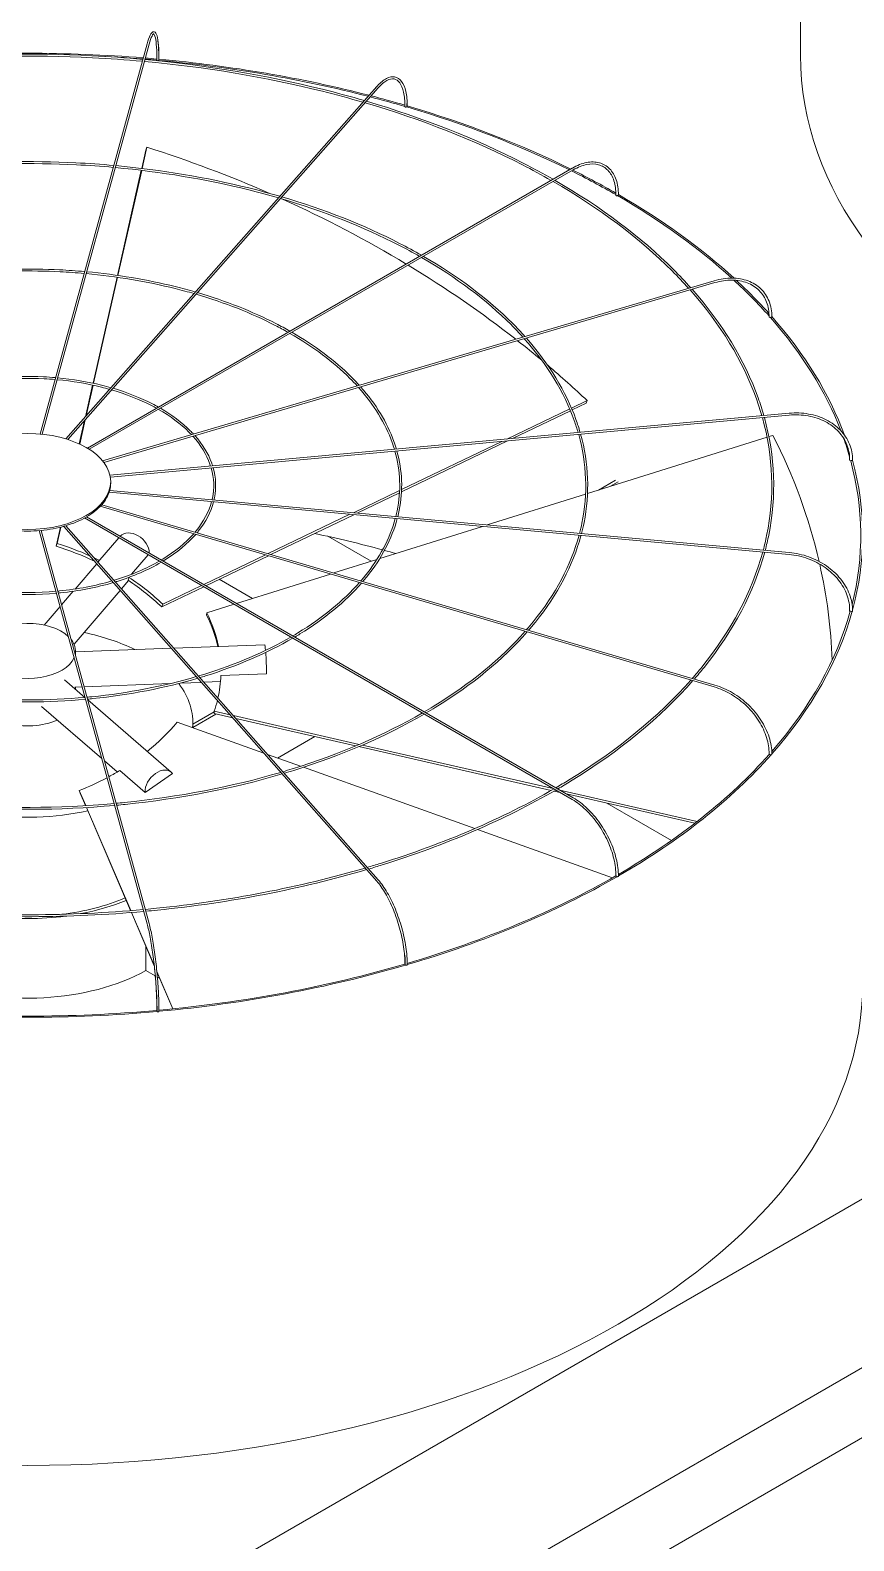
# Model space of a CAD drawing. Header units: millimetres. Extents: x -312439 to 477422, y -331570 to 212570.
# Drawn here: x 447803 to 448838, y 104973 to 106870 of the extents above; entities that cross this region are included whole.
import ezdxf

# ---------------------------------------------------------------- set-up
doc = ezdxf.new("R2010")
doc.units = ezdxf.units.MM

msp = doc.modelspace()

# ---------------------------------------------------------------- linework, layer by layer
at = {"color": 3, "linetype": 'Continuous', "lineweight": 0, "extrusion": (-1.11022e-16, 0.816497, 0.57735)}
for p, q in [((455641.422, 109324.332), (447500.145, 104623.964)), ((447758.221, 104472.964), (456074.435, 109274.332)), ((455823.288, 109217.332), (447683.742, 104517.964)), ((448770.656, 106838.84), (448770.656, 107401.729)), ((447950.027, 106853.199), (447815.56, 106363.03)), ((447952.39, 106852.55), (447818.034, 106362.793)), ((448238.548, 106799.61), (447847.871, 106356.928)), ((447850.435, 106356.132), (448240.385, 106797.989)), ((447943.144, 106696.701), (447948.372, 106719.784)), ((447949.703, 106723.216), (447943.682, 106696.636)), ((447948.372, 106719.784), (447949.703, 106723.216)), ((448484.061, 106697.003), (447874.87, 106345.286)), ((447877.234, 106343.823), (448485.286, 106694.882)), ((447912.714, 106562.355), (447942.6, 106694.299)), ((447943.138, 106694.234), (447913.249, 106562.279)), ((447882.021, 106426.849), (447912.171, 106559.959)), ((447912.706, 106559.882), (447882.548, 106426.735)), ((447893.911, 106329.453), (448662.481, 106555.547)), ((447895.547, 106327.381), (448663.172, 106553.197)), ((447872.506, 106384.842), (447881.479, 106424.459)), ((447882.007, 106424.346), (447873.25, 106385.685)), ((448401.83, 106356.745), (448480.793, 106394.643)), ((448481.769, 106392.318), (448409.02, 106357.403)), ((448483.004, 106395.704), (448502.61, 106405.114)), ((448501.28, 106401.682), (448483.981, 106393.379)), ((448501.28, 106401.682), (448502.61, 106405.114)), ((447864.75, 106350.599), (447871.378, 106379.862)), ((447872.122, 106380.705), (447865.25, 106350.368)), ((448756.376, 106389.166), (447903.288, 106311.157)), ((448756.599, 106386.727), (447903.745, 106308.739)), ((448402.689, 106354.364), (448269.53, 106290.456)), ((448728.716, 106358.994), (448503.189, 106288.343)), ((448736.16, 106361.325), (448731.068, 106359.73)), ((448269.649, 106293.306), (448395.499, 106353.707)), ((447904.155, 106301.404), (447904.155, 106303.404)), ((448538.22, 106304.957), (448516.862, 106292.626)), ((448532.009, 106297.371), (448541.684, 106302.957)), ((448756.376, 106211.736), (447902.218, 106289.843)), ((447902.941, 106292.237), (448756.599, 106214.176)), ((448209.089, 106264.242), (448267.154, 106292.109)), ((448267.011, 106289.247), (448213.978, 106263.795)), ((448500.702, 106287.564), (448377.188, 106248.87)), ((447873.948, 106258.976), (448485.286, 105906.02)), ((447891.153, 106272.26), (448662.481, 106045.355)), ((448663.172, 106047.705), (447892.992, 106274.273)), ((448101.925, 106212.81), (448204.784, 106262.176)), ((448209.673, 106261.729), (448105.534, 106211.748)), ((447814.513, 106241.687), (447950.027, 105747.704)), ((447816.992, 106241.91), (447952.39, 105748.352)), ((447835.676, 106222.243), (447841.06, 106246.011)), ((447841.646, 106246.159), (447837.007, 106225.675)), ((447845.126, 106247.085), (448238.548, 105801.292)), ((447847.729, 106247.837), (448240.385, 105802.913)), ((447871.471, 106257.578), (448484.061, 105903.899)), ((448371.111, 106246.966), (448242.128, 106206.56)), ((447835.676, 106222.243), (447837.007, 106225.675)), ((447914.568, 106232.696), (447888.221, 106201.955)), ((448231.245, 106203.15), (448176.86, 106234.549)), ((447951.361, 106211.454), (447930.236, 106186.805)), ((448021.1, 106174.018), (448098.627, 106211.227)), ((448102.235, 106210.165), (448023.742, 106172.493)), ((448238.524, 106205.431), (448184.519, 106188.513)), ((447886.612, 106200.077), (447859.407, 106168.335)), ((448180.316, 106187.196), (448062.307, 106150.227)), ((447856.976, 106165.498), (447842.566, 106148.685)), ((447916.154, 106166.602), (447858.187, 106098.965)), ((447926.701, 106178.908), (447917.764, 106168.48)), ((448021.066, 106171.209), (447968.354, 106145.91)), ((447969.684, 106149.342), (448018.424, 106172.734)), ((448082.225, 106156.467), (448040.519, 106180.545)), ((447840.642, 106146.44), (447820.585, 106123.037)), ((447968.354, 106145.91), (447969.684, 106149.342)), ((448059.132, 106149.232), (448024.789, 106138.474)), ((448024.694, 106135.517), (448024.789, 106138.474)), ((447980.265, 106093.957), (447859.991, 106089.499)), ((447859.991, 106090.543), (447859.991, 106085.169)), ((448097.63, 106098.307), (447983.428, 106094.074)), ((447871.893, 106032.191), (447846.351, 106054.326)), ((448018.076, 106051.113), (447991.349, 106050.122)), ((448042.154, 106052.005), (448021.239, 106051.23)), ((448042.632, 106059.88), (448099.86, 106062.001)), ((447868.316, 106045.562), (447859.31, 106045.229)), ((447859.991, 106045.254), (447859.991, 106042.506)), ((447979.444, 106049.681), (447870.83, 106045.656)), ((447893.068, 105955.335), (447817.395, 106020.912)), ((447980.337, 105938.216), (447875.344, 106029.201)), ((448034.247, 106013.988), (448007.269, 105998.412)), ((448034.177, 106011.797), (448034.272, 106014.754)), ((448034.272, 106014.754), (448054.166, 106010.219)), ((448096.583, 105962.155), (447987.877, 106000.982)), ((448007.269, 105994.412), (448036.473, 106011.273)), ((448007.269, 105994.056), (448007.269, 106001.306)), ((448057.456, 106006.49), (448034.177, 106011.797)), ((448058.255, 106009.286), (448216.424, 105973.231)), ((448211.846, 105971.297), (448061.546, 106005.558)), ((448160.65, 105982.967), (448113.894, 105955.972)), ((448142.605, 105945.717), (448101.354, 105960.451)), ((448457.505, 105915.298), (448215.939, 105970.364)), ((448220.483, 105972.306), (448460.239, 105917.653)), ((447912.455, 105938.534), (447896.4, 105952.447)), ((447915.731, 105940.489), (447947.526, 105912.936)), ((447947.526, 105912.936), (447981.721, 105936.756)), ((448361.614, 105867.493), (448146.38, 105944.369)), ((447864.683, 105915.165), (447872.803, 105896.25)), ((447865.918, 105911.829), (447864.683, 105915.165)), ((447872.611, 105896.238), (447865.918, 105911.829)), ((448468.763, 105912.731), (448461.029, 105914.494)), ((448468.334, 105915.808), (448641.052, 105876.436)), ((448638.085, 105874.134), (448476.858, 105910.886)), ((448608.714, 105852.498), (448527.628, 105899.313)), ((447929.216, 105764.383), (447873.638, 105893.847)), ((447873.83, 105893.858), (447929.407, 105764.398)), ((448534.671, 105805.682), (448364.985, 105866.289)), ((447958.912, 105695.21), (447930.236, 105762.008)), ((447930.426, 105762.023), (447958.845, 105695.825)), ((447948.311, 105719.904), (447948.311, 105689.228)), ((447960.166, 105682.383), (447948.311, 105689.228)), ((447962.162, 105688.098), (447982.375, 105641.014)), ((447982.187, 105640.994), (447962.22, 105687.504)), ((447965.82, 105679.119), (447962.828, 105680.847))]:
    msp.add_line(p, q, dxfattribs=at)
at = {"color": 3, "linetype": 'Continuous', "lineweight": 0}
for centre, major_axis, ratio, start_param, end_param in [((447800.095, 106235.868), (-1048.768, 0), 0.57735027, 4.57359934, 4.85199434), ((447800.095, 106235.868), (-1046.319, 0), 0.57735027, 4.57364216, 4.63432464), ((447800.095, 106235.868), (-1046.319, 0), 0.57735027, 4.55682048, 4.57124415), ((447800.095, 106235.868), (-1048.768, 0), 0.57735027, 4.55718579, 4.57120693), ((447963.438, 106832.623), (1.225, -0.004), 0.56474576, 3.14159265, 4.55699194), ((447963.438, 106832.623), (1.225, -0.004), 0.56474576, 4.55699194, 6.12778827), ((447800.095, 106235.868), (-1046.319, 0), 0.57735027, 4.2914666, 4.55448885), ((447963.63, 106833.321), (1.225, 0), 0.57735027, 5.71748689, 6.28318531), ((447800.095, 106235.868), (-1048.768, 0), 0.57735027, 4.29134899, 4.55463788), ((449819.424, 106838.84), (-1048.768, 0), 0.57735027, 0, 3.14159265), ((447800.095, 106235.868), (-1046.319, 0), 0.57735027, 4.24262693, 4.28868124), ((447800.095, 106235.868), (-1048.768, 0), 0.57735027, 4.24381435, 4.28857014), ((448274.959, 106774.184), (1.225, -0.01), 0.56597275, 3.14159265, 4.24604342), ((448274.959, 106774.184), (1.225, -0.01), 0.56597275, 4.24604342, 5.81683974), ((447800.095, 106235.868), (-1046.319, 0), 0.57735027, 4.00461262, 4.24016109), ((448275.515, 106774.814), (1.225, 0), 0.57735027, 5.29033196, 6.28318531), ((447800.095, 106235.868), (-1048.768, 0), 0.57735027, 4.00443097, 4.24060103), ((447801.426, 106068.589), (-942.562, 365.4), 0.65992862, 4.64663537, 4.80984928), ((447800.095, 106235.868), (-1046.319, 0), 0.57735027, 3.92863661, 4.00129229), ((447800.095, 106235.868), (-1048.768, 0), 0.57735027, 3.93098858, 4.00111844), ((447801.426, 106068.589), (-942.562, 365.4), 0.65992862, 4.45394149, 4.62923067), ((448539.954, 106663.026), (1.225, -0.016), 0.56830663, 3.14159265, 3.93464288), ((448539.954, 106663.026), (1.225, -0.016), 0.56830663, 3.93464288, 5.50543921), ((447800.095, 106235.868), (-1046.319, 0), 0.57735027, 3.70570419, 3.9258203), ((448540.82, 106663.526), (-1.225, 0), 0.57735027, 1.83263032, 3.14159265), ((447800.095, 106235.868), (-1048.768, 0), 0.57735027, 3.70411228, 3.92650775), ((447801.426, 106068.589), (-942.562, 365.4), 0.65992862, 4.28319099, 4.45112181), ((447800.095, 106235.868), (-1046.319, 0), 0.57735027, 3.61515195, 3.70067928), ((447800.095, 106235.868), (-1048.768, 0), 0.57735027, 3.61992048, 3.69877001), ((448732.485, 106510.031), (-1.225, 0.021), 0.57151893, 0, 0.48093441), ((448732.485, 106510.031), (-1.225, 0.021), 0.57151893, 0.48093441, 2.05173073), ((447800.095, 106235.868), (-1046.319, 0), 0.57735027, 3.3609423, 3.61148113), ((448733.576, 106510.352), (-1.225, 0), 0.57735027, 1.51847105, 3.14159265), ((447800.095, 106235.868), (-1048.768, 0), 0.57735027, 3.35086888, 3.61231471), ((447801.426, 106068.589), (-942.562, 365.4), 0.65992862, 4.23904287, 4.2800546), ((447801.426, 106068.589), (-942.562, 365.4), 0.65992862, 4.15803474, 4.22871948), ((447800.19, 106068.113), (1010.388, -32.497), 0.79709982, 0.20844184, 0.41264052), ((447800.095, 106235.868), (-1046.319, 0), 0.57735027, 3.30554955, 3.34466555), ((448833.704, 106330.175), (-1.225, 0.023), 0.57529521, 0, 0.1678974), ((448833.704, 106330.175), (-1.225, 0.023), 0.57529521, 0.1678974, 1.73869372), ((447800.095, 106235.868), (-1046.319, 0), 0.57735027, 2.9973499, 3.29716571), ((448834.914, 106330.285), (-1.225, 0), 0.57735027, 1.20431179, 3.14159265), ((447800.095, 106235.868), (-1048.768, 0), 0.57735027, 2.98561554, 3.29783032), ((447799.662, 106301.404), (-104.492, 0), 0.57735027, 2.98808135, 3.14159265), ((447799.662, 106301.404), (-104.492, 0), 0.57735027, 2.67392209, 2.98094469), ((447799.662, 106301.404), (-104.492, 0), 0.57735027, 2.35976282, 2.66678542), ((447799.662, 106301.404), (-104.492, 0), 0.57735027, 1.41728503, 1.72430763), ((447799.662, 106301.404), (-104.492, 0), 0.57735027, 1.73144429, 2.03846689), ((447799.662, 106301.404), (-104.492, 0), 0.57735027, 2.04560356, 2.35262616), ((447932.685, 106219.863), (-16.786, 14.386), 0.73180825, 3.6699438, 6.25547108), ((447800.095, 106065.157), (-226.18, 87.683), 0.65992862, 4.59602029, 4.80984928), ((447801.426, 106068.589), (226.18, -87.683), 0.65992862, 1.48816133, 1.66825663), ((447800.095, 105670.98), (1046.319, 0), 0.57735027, 1.13086203, 1.21917829), ((447801.426, 106068.589), (226.18, -87.683), 0.65992862, 1.43137513, 1.46305029), ((447800.095, 105670.98), (1046.319, 0), 0.57735027, 1.11315293, 1.12829513), ((447801.426, 106068.589), (226.18, -87.683), 0.65992862, 1.01644208, 1.25303729), ((447800.19, 106068.113), (1010.388, -32.497), 0.79709982, 0.05380476, 0.20420122), ((447800.095, 106065.157), (-226.18, 87.683), 0.65992862, 4.15803474, 4.39268064), ((447800.095, 106065.157), (242.456, -7.798), 0.79709982, 0.20115917, 0.41264052), ((447800.19, 106068.113), (242.456, -7.798), 0.79709982, 0.18583027, 0.41264052), ((447800.095, 106235.868), (-1046.319, 0), 0.57735027, 2.6752935, 2.98289949), ((447800.095, 106235.868), (-1048.768, 0), 0.57735027, 2.67086857, 2.98332964), ((448833.704, 106141.062), (-1.225, 0.023), 0.57926583, 0, 1.42460911), ((448834.914, 106140.952), (-1.225, 0), 0.57735027, 0.89015252, 3.14159265), ((447800.095, 106090.543), (-59.895, 0), 0.57735027, 3.69756416, 5.76575409), ((447800.095, 106001.306), (-207.174, 0), 0.57735027, 4.00561733, 4.36390833), ((447800.095, 106090.543), (-59.895, 0), 0.57735027, 3.02719924, 3.57014533), ((448098.449, 106076.215), (-0.819, 22.092), 0.05230802, 5.46284956, 6.28318531), ((448098.449, 106076.215), (-0.819, 22.092), 0.05230802, 4.01155215, 5.31083021), ((447800.095, 106090.543), (-59.895, 0), 0.57735027, 0.78539816, 2.89978042), ((447800.19, 106068.113), (242.456, -7.798), 0.79709982, 6.13145768, 6.28093219), ((447800.095, 106001.306), (-207.174, 0), 0.57735027, 3.08204121, 3.55783774), ((447800.19, 106068.113), (242.456, -7.798), 0.79709982, 6.04401129, 6.11604234), ((447800.095, 106030.921), (-59.895, 0), 0.57735027, 1.1079301, 2.23846982), ((447798.86, 106068.494), (-227.492, -84.221), 0.6873805, 2.02158825, 2.2576377), ((447800.095, 106235.868), (-1046.319, 0), 0.57735027, 2.35898226, 2.6687056), ((447800.095, 106235.868), (-1048.768, 0), 0.57735027, 2.35667794, 2.66891462), ((448732.485, 105961.206), (-1.225, 0.021), 0.58304212, 0, 1.10944839), ((448733.576, 105960.885), (-1.225, 0), 0.57735027, 0.57599326, 3.14159265), ((447798.86, 106068.494), (-227.492, -84.221), 0.6873805, 1.7758456, 1.84274406), ((447965.859, 105921.509), (14.478, 16.707), 0.67950023, 6.14949631, 8.84418497), ((447798.86, 106068.494), (-227.492, -84.221), 0.6873805, 1.60582316, 1.76537716), ((447800.095, 106001.306), (-207.174, 0), 0.57735027, 1.30817895, 1.9425337), ((447800.095, 106235.868), (-1046.319, 0), 0.57735027, 2.04376734, 2.35460013), ((447800.095, 106235.868), (-1048.768, 0), 0.57735027, 2.04258502, 2.35459852), ((448539.954, 105808.211), (-1.225, 0.017), 0.58625442, 0, 0.79329185), ((448540.82, 105807.711), (-1.225, 0), 0.57735027, 0.26183399, 3.14159265), ((447800.095, 105876.8), (-207.174, 0), 0.57735027, 1.77816663, 2.202298), ((447800.095, 105876.8), (-212.072, 0), 0.57735027, 1.89063678, 2.19285982), ((447800.095, 105876.8), (-212.072, 0), 0.57735027, 1.3476903, 1.79509044), ((447800.095, 106235.868), (-1046.319, 0), 0.57735027, 1.72891751, 2.04055715), ((447800.095, 106235.868), (-1048.768, 0), 0.57735027, 1.72854634, 2.04038352), ((448274.959, 105697.053), (-1.225, 0.011), 0.58858829, 0, 0.47632773), ((448275.515, 105696.423), (-1.225, 0), 0.57735027, 0, 3.14159265), ((447800.095, 105672.98), (-1048.768, 0), 0.57735027, 0, 3.14159265), ((447800.095, 105776.8), (-212.072, 0), 0.57735027, 0.98594125, 2.34464399), ((447800.095, 106235.868), (-1048.768, 0), 0.57735027, 1.41453598, 1.72626058), ((447800.095, 106235.868), (-1046.319, 0), 0.57735027, 1.41438895, 1.72636573), ((447963.438, 105638.614), (-1.225, 0.004), 0.58981528, 0, 0.15883691), ((447963.63, 105637.916), (-1.225, 0), 0.57735027, 0, 3.14159265)]:
    msp.add_ellipse(centre, major_axis=major_axis, ratio=ratio, start_param=start_param, end_param=end_param, dxfattribs=at)
msp.add_ellipse((447799.662, 106303.404), major_axis=(-104.492, 0), ratio=0.57735027, dxfattribs=at)
for points, knots in [([(447964.855, 106833.321), (447964.855, 106840.135), (447964.648, 106846.201), (447963.837, 106856.274), (447963.24, 106860.271), (447961.633, 106865.958), (447960.73, 106868.019), (447957.59, 106868.48), (447956.597, 106867.89), (447954.392, 106865.548), (447953.163, 106862.93), (447951.245, 106857.405), (447950.635, 106855.414), (447950.027, 106853.199)], [4.71238898, 4.71238898, 4.71238898, 4.71238898, 5.02654825, 5.02654825, 5.34070751, 5.34070751, 5.65486678, 5.65486678, 5.82360284, 5.82360284, 6.1377621, 6.1377621, 6.28318531, 6.28318531, 6.28318531, 6.28318531]), ([(447952.39, 106852.55), (447953.663, 106857.191), (447954.939, 106860.756), (447957.164, 106865.079), (447958.161, 106865.678), (447958.267, 106865.678), (447959.086, 106865.083), (447960.495, 106860.425), (447961.072, 106857.026), (447961.914, 106848.052), (447962.163, 106842.333), (447962.215, 106834.781), (447962.217, 106833.713), (447962.214, 106832.626)], [0, 0, 0, 0, 0.31526689, 0.31526689, 0.60947257, 0.60947257, 0.92674061, 0.92674061, 1.22083726, 1.22083726, 1.53563039, 1.53563039, 1.5863402, 1.5863402, 1.5863402, 1.5863402]), ([(447963.327, 106857.862), (447963.364, 106857.619), (447963.4, 106857.372), (447964.007, 106853.025), (447964.384, 106847.812), (447964.637, 106838.863), (447964.672, 106835.822), (447964.663, 106832.621)], [7.384497053, 7.384497053, 7.384497053, 7.384497053, 7.403952931, 7.403952931, 7.721220971, 7.721220971, 7.869487909, 7.869487909, 7.869487909, 7.869487909]), ([(447944.673, 106833.68), (447923.428, 106835.602), (447902.068, 106837.101), (447805.368, 106841.945), (447729.302, 106840.432), (447654.652, 106833.68)], [3.771589677, 3.771589677, 3.771589677, 3.771589677, 3.840445898, 3.840445898, 4.082391957, 4.082391957, 4.082391957, 4.082391957]), ([(447944.014, 106831.28), (447923.223, 106833.155), (447902.321, 106834.624), (447806.069, 106839.496), (447729.981, 106838.013), (447655.31, 106831.28)], [3.7720633, 3.7720633, 3.7720633, 3.7720633, 3.839550132, 3.839550132, 4.081918334, 4.081918334, 4.081918334, 4.081918334]), ([(448221.097, 106779.836), (448204.369, 106784.709), (448187.387, 106789.293), (448098.712, 106811.378), (448023.372, 106824), (447946.493, 106831.055)], [3.459637643, 3.459637643, 3.459637643, 3.459637643, 3.519736913, 3.519736913, 3.769381517, 3.769381517, 3.769381517, 3.769381517]), ([(448222.888, 106781.865), (448205.626, 106786.911), (448188.093, 106791.648), (448098.995, 106813.806), (448023.838, 106826.396), (447947.151, 106833.454)], [3.458315721, 3.458315721, 3.458315721, 3.458315721, 3.520259366, 3.520259366, 3.768912043, 3.768912043, 3.768912043, 3.768912043]), ([(448276.74, 106774.814), (448276.74, 106781.674), (448276.138, 106787.87), (448273.752, 106798.371), (448271.974, 106802.683), (448267.251, 106809.022), (448264.256, 106811.045), (448257.696, 106812.184), (448254.258, 106811.49), (448247.006, 106807.809), (448243.148, 106804.666), (448239.052, 106800.176), (448238.8, 106799.895), (448238.548, 106799.61)], [4.71238898, 4.71238898, 4.71238898, 4.71238898, 5.02654825, 5.02654825, 5.34070751, 5.34070751, 5.65486678, 5.65486678, 5.94845155, 5.94845155, 6.26261081, 6.26261081, 6.28318531, 6.28318531, 6.28318531, 6.28318531]), ([(448240.385, 106797.989), (448244.041, 106802.132), (448247.673, 106805.194), (448254.404, 106808.882), (448257.467, 106809.507), (448262.832, 106808.567), (448265.22, 106806.991), (448269.328, 106801.398), (448270.994, 106797.379), (448273.202, 106787.368), (448273.762, 106781.405), (448273.737, 106774.579), (448273.736, 106774.387), (448273.734, 106774.194)], [6.28318531, 6.28318531, 6.28318531, 6.28318531, 6.59783007, 6.59783007, 6.91209691, 6.91209691, 7.22936495, 7.22936495, 7.54663299, 7.54663299, 7.86046851, 7.86046851, 7.86952551, 7.86952551, 7.86952551, 7.86952551]), ([(448457.469, 106681.65), (448445.731, 106688.355), (448433.684, 106694.88), (448361.602, 106731.901), (448294.993, 106758.142), (448223.694, 106779.076)], [3.146975566, 3.146975566, 3.146975566, 3.146975566, 3.199958928, 3.199958928, 3.456525414, 3.456525414, 3.456525414, 3.456525414]), ([(448459.924, 106683.068), (448447.745, 106690.05), (448435.234, 106696.839), (448362.835, 106734.017), (448296.481, 106760.189), (448225.483, 106781.103)], [3.145113132, 3.145113132, 3.145113132, 3.145113132, 3.200037836, 3.200037836, 3.455209352, 3.455209352, 3.455209352, 3.455209352]), ([(448276.147, 106778.231), (448276.169, 106777.415), (448276.182, 106776.587), (448276.189, 106775.23), (448276.188, 106774.707), (448276.184, 106774.18)], [7.8059806913, 7.8059806913, 7.8059806913, 7.8059806913, 7.8451401512, 7.8451401512, 7.8694167814, 7.8694167814, 7.8694167814, 7.8694167814]), ([(447908.106, 106700.385), (447892.257, 106701.813), (447876.324, 106702.928), (447804.009, 106706.544), (447747.088, 106705.419), (447691.218, 106700.385)], [3.772165081, 3.772165081, 3.772165081, 3.772165081, 3.840593344, 3.840593344, 4.081816553, 4.081816553, 4.081816553, 4.081816553]), ([(447907.448, 106697.985), (447892.052, 106699.366), (447876.577, 106700.451), (447804.711, 106704.095), (447747.767, 106703), (447691.877, 106697.985)], [3.772797592, 3.772797592, 3.772797592, 3.772797592, 3.839399606, 3.839399606, 4.081184042, 4.081184042, 4.081184042, 4.081184042]), ([(448114.978, 106659.591), (448102.721, 106663.15), (448090.282, 106666.502), (448024.085, 106682.993), (447967.584, 106692.464), (447909.926, 106697.76)], [3.460983159, 3.460983159, 3.460983159, 3.460983159, 3.519648571, 3.519648571, 3.769222865, 3.769222865, 3.769222865, 3.769222865]), ([(448116.77, 106661.621), (448103.977, 106665.352), (448090.988, 106668.857), (448024.369, 106685.421), (447968.05, 106694.859), (447910.584, 106700.159)], [3.459218713, 3.459218713, 3.459218713, 3.459218713, 3.520344822, 3.520344822, 3.768597722, 3.768597722, 3.768597722, 3.768597722]), ([(448542.045, 106663.526), (448542.045, 106670.427), (448541.1, 106676.807), (448537.366, 106687.921), (448534.573, 106692.656), (448527.379, 106699.936), (448522.986, 106702.479), (448513.116, 106705.085), (448507.65, 106705.153), (448496.192, 106702.877), (448490.196, 106700.526), (448484.167, 106697.064), (448484.114, 106697.034), (448484.061, 106697.003)], [3.14159265, 3.14159265, 3.14159265, 3.14159265, 3.45575192, 3.45575192, 3.76991118, 3.76991118, 4.08269654, 4.08269654, 4.39544819, 4.39544819, 4.70960746, 4.70960746, 4.71238898, 4.71238898, 4.71238898, 4.71238898]), ([(448485.286, 106694.882), (448491.036, 106698.202), (448496.761, 106700.443), (448507.559, 106702.583), (448512.624, 106702.484), (448521.628, 106700.029), (448525.574, 106697.68), (448532.064, 106690.907), (448534.607, 106686.473), (448537.987, 106675.885), (448538.819, 106669.735), (448538.73, 106663.043)], [1.57079633, 1.57079633, 1.57079633, 1.57079633, 1.88806437, 1.88806437, 2.20533241, 2.20533241, 2.52260045, 2.52260045, 2.83986849, 2.83986849, 3.15713653, 3.15713653, 3.15713653, 3.15713653]), ([(448630.214, 106546.055), (448623.581, 106553.455), (448616.651, 106560.767), (448568.431, 106608.956), (448518.021, 106646.813), (448459.927, 106680.241)], [2.833719703, 2.833719703, 2.833719703, 2.833719703, 2.880073873, 2.880073873, 3.143270218, 3.143270218, 3.143270218, 3.143270218]), ([(448632.816, 106546.82), (448625.938, 106554.528), (448618.741, 106562.139), (448570.334, 106610.532), (448520.149, 106648.289), (448462.377, 106681.656)], [2.831913395, 2.831913395, 2.831913395, 2.831913395, 2.879924499, 2.879924499, 3.141418031, 3.141418031, 3.141418031, 3.141418031]), ([(448292.194, 106586.229), (448283.688, 106591.069), (448274.967, 106595.784), (448221.173, 106623.413), (448171.138, 106643.118), (448117.576, 106658.833)], [3.148849473, 3.148849473, 3.148849473, 3.148849473, 3.199944541, 3.199944541, 3.456834427, 3.456834427, 3.456834427, 3.456834427]), ([(448294.651, 106587.647), (448285.702, 106592.764), (448276.516, 106597.743), (448222.406, 106625.529), (448172.626, 106645.166), (448119.365, 106660.86)], [3.146361804, 3.146361804, 3.146361804, 3.146361804, 3.200049713, 3.200049713, 3.455080387, 3.455080387, 3.455080387, 3.455080387]), ([(448421.972, 106484.795), (448417.212, 106490.078), (448412.249, 106495.301), (448376.271, 106531.253), (448338.359, 106559.705), (448294.655, 106584.821)], [2.83591825, 2.83591825, 2.83591825, 2.83591825, 2.880098074, 2.880098074, 3.143909361, 3.143909361, 3.143909361, 3.143909361]), ([(448424.576, 106485.562), (448419.569, 106491.151), (448414.339, 106496.672), (448378.174, 106532.828), (448340.487, 106561.183), (448297.106, 106586.236)], [2.833499431, 2.833499431, 2.833499431, 2.833499431, 2.879899034, 2.879899034, 3.141439875, 3.141439875, 3.141439875, 3.141439875]), ([(447871.551, 106567.134), (447861.095, 106568.069), (447850.584, 106568.8), (447802.647, 106571.189), (447764.866, 106570.452), (447727.773, 106567.134)], [3.773286698, 3.773286698, 3.773286698, 3.773286698, 3.840886477, 3.840886477, 4.080694936, 4.080694936, 4.080694936, 4.080694936]), ([(447870.893, 106564.733), (447860.89, 106565.623), (447850.837, 106566.324), (447803.349, 106568.74), (447765.545, 106568.032), (447728.432, 106564.733)], [3.774238416, 3.774238416, 3.774238416, 3.774238416, 3.839097695, 3.839097695, 4.079743218, 4.079743218, 4.079743218, 4.079743218]), ([(448008.891, 106539.382), (448001.094, 106541.631), (447993.188, 106543.755), (447949.463, 106554.653), (447911.803, 106560.971), (447873.371, 106564.509)], [3.463595352, 3.463595352, 3.463595352, 3.463595352, 3.51947091, 3.51947091, 3.768879274, 3.768879274, 3.768879274, 3.768879274]), ([(448010.683, 106541.413), (448002.351, 106543.833), (447993.894, 106546.109), (447949.746, 106557.081), (447912.269, 106563.367), (447874.029, 106566.908)], [3.46094335, 3.46094335, 3.46094335, 3.46094335, 3.520514255, 3.520514255, 3.7679441, 3.7679441, 3.7679441, 3.7679441]), ([(448722.209, 106386.042), (448720.187, 106393.123), (448717.92, 106400.182), (448698.455, 106454.68), (448670.328, 106500.843), (448632.018, 106544.032)], [2.519571261, 2.519571261, 2.519571261, 2.519571261, 2.559550642, 2.559550642, 2.829500903, 2.829500903, 2.829500903, 2.829500903]), ([(448724.691, 106386.269), (448722.577, 106393.71), (448720.195, 106401.126), (448700.57, 106455.827), (448672.588, 106501.796), (448634.613, 106544.796)], [2.518738954, 2.518738954, 2.518738954, 2.518738954, 2.560443172, 2.560443172, 2.827714195, 2.827714195, 2.827714195, 2.827714195]), ([(448734.801, 106510.352), (448734.801, 106517.281), (448733.603, 106523.88), (448728.901, 106535.757), (448725.397, 106541.032), (448716.434, 106549.699), (448710.98, 106553.089), (448698.697, 106557.654), (448691.87, 106558.83), (448677.518, 106558.881), (448669.994, 106557.757), (448662.481, 106555.547)], [4.71238898, 4.71238898, 4.71238898, 4.71238898, 5.02654825, 5.02654825, 5.34070751, 5.34070751, 5.65486678, 5.65486678, 5.96902604, 5.96902604, 6.28318531, 6.28318531, 6.28318531, 6.28318531]), ([(448663.172, 106553.197), (448670.435, 106555.334), (448677.684, 106556.401), (448691.421, 106556.309), (448697.906, 106555.15), (448709.474, 106550.75), (448714.556, 106547.511), (448722.854, 106539.279), (448726.07, 106534.285), (448730.33, 106522.993), (448731.372, 106516.696), (448731.26, 106510.052)], [6.28318531, 6.28318531, 6.28318531, 6.28318531, 6.60045335, 6.60045335, 6.91772139, 6.91772139, 7.23498943, 7.23498943, 7.55225747, 7.55225747, 7.86952551, 7.86952551, 7.86952551, 7.86952551]), ([(448126.955, 106490.828), (448121.671, 106493.814), (448116.263, 106496.727), (448080.753, 106514.966), (448047.304, 106528.133), (448011.491, 106538.626)], [3.152476318, 3.152476318, 3.152476318, 3.152476318, 3.199914714, 3.199914714, 3.457374967, 3.457374967, 3.457374967, 3.457374967]), ([(448129.416, 106492.249), (448123.686, 106495.51), (448117.813, 106498.686), (448081.986, 106517.082), (448048.791, 106530.181), (448013.28, 106540.653)], [3.148732281, 3.148732281, 3.148732281, 3.148732281, 3.200072384, 3.200072384, 3.454746323, 3.454746323, 3.454746323, 3.454746323]), ([(448213.756, 106423.544), (448210.862, 106426.722), (448207.858, 106429.868), (448184.12, 106453.586), (448158.719, 106472.627), (448129.422, 106489.424)], [2.840166791, 2.840166791, 2.840166791, 2.840166791, 2.880145835, 2.880145835, 3.145067211, 3.145067211, 3.145067211, 3.145067211]), ([(448216.366, 106424.312), (448213.222, 106427.795), (448209.948, 106431.239), (448186.023, 106455.162), (448160.847, 106474.104), (448131.874, 106490.839)], [2.836508955, 2.836508955, 2.836508955, 2.836508955, 2.879847671, 2.879847671, 3.141363941, 3.141363941, 3.141363941, 3.141363941]), ([(448491.394, 106364.935), (448489.949, 106369.926), (448488.341, 106374.902), (448473.83, 106415.564), (448452.651, 106450.29), (448423.781, 106482.774)], [2.521788299, 2.521788299, 2.521788299, 2.521788299, 2.55939978, 2.55939978, 2.830291828, 2.830291828, 2.830291828, 2.830291828]), ([(448493.878, 106365.162), (448492.339, 106370.514), (448490.616, 106375.847), (448475.944, 106416.711), (448454.911, 106451.243), (448426.377, 106483.538)], [2.520659116, 2.520659116, 2.520659116, 2.520659116, 2.560589234, 2.560589234, 2.827907762, 2.827907762, 2.827907762, 2.827907762]), ([(447834.996, 106433.882), (447829.934, 106434.325), (447824.846, 106434.673), (447801.287, 106435.835), (447782.645, 106435.484), (447764.328, 106433.882)], [3.776630452, 3.776630452, 3.776630452, 3.776630452, 3.841752063, 3.841752063, 4.077351182, 4.077351182, 4.077351182, 4.077351182]), ([(447834.338, 106431.481), (447829.728, 106431.879), (447825.099, 106432.197), (447801.988, 106433.385), (447783.324, 106433.064), (447764.987, 106431.481)], [3.778551419, 3.778551419, 3.778551419, 3.778551419, 3.838185012, 3.838185012, 4.075430215, 4.075430215, 4.075430215, 4.075430215]), ([(447902.799, 106419.168), (447899.467, 106420.11), (447896.095, 106421.007), (447874.842, 106426.312), (447856.024, 106429.479), (447836.817, 106431.259)], [3.471418325, 3.471418325, 3.471418325, 3.471418325, 3.518930063, 3.518930063, 3.767850767, 3.767850767, 3.767850767, 3.767850767]), ([(447904.595, 106421.203), (447900.724, 106422.313), (447896.801, 106423.361), (447875.125, 106428.741), (447856.489, 106431.875), (447837.475, 106433.658)], [3.466082688, 3.466082688, 3.466082688, 3.466082688, 3.521010964, 3.521010964, 3.765995554, 3.765995554, 3.765995554, 3.765995554]), ([(447961.704, 106395.42), (447959.65, 106396.555), (447957.56, 106397.669), (447940.335, 106406.519), (447923.47, 106413.147), (447905.405, 106418.419)], [3.163350536, 3.163350536, 3.163350536, 3.163350536, 3.199816759, 3.199816759, 3.458993739, 3.458993739, 3.458993739, 3.458993739]), ([(447964.176, 106396.847), (447961.67, 106398.254), (447959.11, 106399.628), (447941.567, 106408.635), (447924.957, 106415.195), (447907.194, 106420.446)], [3.15578841, 3.15578841, 3.15578841, 3.15578841, 3.200131949, 3.200131949, 3.453750875, 3.453750875, 3.453750875, 3.453750875]), ([(448260.585, 106343.829), (448259.718, 106346.746), (448258.768, 106349.654), (448249.209, 106376.48), (448234.99, 106399.757), (448215.575, 106421.526)], [2.526062853, 2.526062853, 2.526062853, 2.526062853, 2.559096419, 2.559096419, 2.831723129, 2.831723129, 2.831723129, 2.831723129]), ([(448263.072, 106344.057), (448262.109, 106347.333), (448261.042, 106350.599), (448251.324, 106377.627), (448237.25, 106400.711), (448218.172, 106422.29)], [2.5243135, 2.5243135, 2.5243135, 2.5243135, 2.560878912, 2.560878912, 2.828143092, 2.828143092, 2.828143092, 2.828143092]), ([(448005.518, 106362.285), (448004.506, 106363.364), (448003.467, 106364.435), (447991.97, 106375.919), (447979.079, 106385.548), (447964.189, 106394.026)], [2.852936139, 2.852936139, 2.852936139, 2.852936139, 2.880283876, 2.880283876, 3.148538696, 3.148538696, 3.148538696, 3.148538696]), ([(448008.145, 106363.058), (448006.872, 106364.439), (448005.558, 106365.806), (447993.872, 106377.495), (447981.208, 106387.026), (447966.642, 106395.443)], [2.84544614, 2.84544614, 2.84544614, 2.84544614, 2.879690294, 2.879690294, 3.141137935, 3.141137935, 3.141137935, 3.141137935]), ([(448723.935, 106217.162), (448725.541, 106223.233), (448726.967, 106229.319), (448738.269, 106284.657), (448736.471, 106334.681), (448722.884, 106383.644)], [2.204619764, 2.204619764, 2.204619764, 2.204619764, 2.238829514, 2.238829514, 2.515060108, 2.515060108, 2.515060108, 2.515060108]), ([(448726.409, 106216.936), (448728.094, 106223.336), (448729.58, 106229.754), (448740.686, 106285.248), (448738.827, 106335.103), (448725.363, 106383.87)], [2.205366155, 2.205366155, 2.205366155, 2.205366155, 2.241163262, 2.241163262, 2.514260549, 2.514260549, 2.514260549, 2.514260549]), ([(448836.138, 106330.285), (448836.138, 106337.23), (448834.807, 106344.06), (448829.612, 106356.802), (448825.749, 106362.712), (448815.892, 106373.027), (448809.9, 106377.43), (448796.382, 106384.313), (448788.859, 106386.792), (448773.013, 106389.599), (448764.693, 106389.927), (448756.376, 106389.166)], [4.71238898, 4.71238898, 4.71238898, 4.71238898, 5.02654825, 5.02654825, 5.34070751, 5.34070751, 5.65486678, 5.65486678, 5.96902604, 5.96902604, 6.28318531, 6.28318531, 6.28318531, 6.28318531]), ([(448756.599, 106386.727), (448764.66, 106387.464), (448772.716, 106387.134), (448788.009, 106384.382), (448795.243, 106381.959), (448808.166, 106375.277), (448813.853, 106371.019), (448823.128, 106361.105), (448826.715, 106355.451), (448831.452, 106343.3), (448832.603, 106336.804), (448832.479, 106330.198)], [6.28318531, 6.28318531, 6.28318531, 6.28318531, 6.60045335, 6.60045335, 6.91772139, 6.91772139, 7.23498943, 7.23498943, 7.55225747, 7.55225747, 7.86952551, 7.86952551, 7.86952551, 7.86952551]), ([(448029.751, 106322.721), (448029.481, 106323.564), (448029.197, 106324.406), (448024.59, 106337.394), (448017.329, 106349.223), (448007.367, 106360.276)], [2.538956365, 2.538956365, 2.538956365, 2.538956365, 2.558172992, 2.558172992, 2.836025224, 2.836025224, 2.836025224, 2.836025224]), ([(448032.248, 106322.949), (448031.871, 106324.151), (448031.467, 106325.349), (448026.703, 106338.543), (448019.589, 106350.177), (448009.968, 106361.041)], [2.535128932, 2.535128932, 2.535128932, 2.535128932, 2.561728893, 2.561728893, 2.828841782, 2.828841782, 2.828841782, 2.828841782]), ([(448493.146, 106238.267), (448494.253, 106242.506), (448495.243, 106246.755), (448503.707, 106288.061), (448502.344, 106325.699), (448492.075, 106362.538)], [2.206572109, 2.206572109, 2.206572109, 2.206572109, 2.238438586, 2.238438586, 2.515769314, 2.515769314, 2.515769314, 2.515769314]), ([(448495.618, 106238.04), (448496.803, 106242.609), (448497.854, 106247.19), (448506.123, 106288.652), (448504.699, 106326.12), (448494.554, 106362.764)], [2.20754654, 2.20754654, 2.20754654, 2.20754654, 2.241548585, 2.241548585, 2.514698228, 2.514698228, 2.514698228, 2.514698228]), ([(448262.34, 106259.372), (448262.957, 106261.795), (448263.516, 106264.222), (448269.142, 106291.495), (448268.218, 106316.732), (448261.278, 106341.433)], [2.210316481, 2.210316481, 2.210316481, 2.210316481, 2.237655596, 2.237655596, 2.51702204, 2.51702204, 2.51702204, 2.51702204]), ([(448264.81, 106259.146), (448265.503, 106261.899), (448266.124, 106264.657), (448271.558, 106292.086), (448270.573, 106317.154), (448263.758, 106341.66)], [2.211718384, 2.211718384, 2.211718384, 2.211718384, 2.242315601, 2.242315601, 2.515402874, 2.515402874, 2.515402874, 2.515402874]), ([(448031.515, 106280.48), (448031.657, 106281.084), (448031.791, 106281.689), (448034.578, 106294.93), (448034.092, 106307.765), (448030.478, 106320.328)], [2.221614787, 2.221614787, 2.221614787, 2.221614787, 2.235297735, 2.235297735, 2.520800805, 2.520800805, 2.520800805, 2.520800805]), ([(448033.977, 106280.254), (448034.193, 106281.189), (448034.391, 106282.125), (448036.992, 106295.521), (448036.446, 106308.187), (448032.96, 106320.555)], [2.224061215, 2.224061215, 2.224061215, 2.224061215, 2.244587809, 2.244587809, 2.517487833, 2.517487833, 2.517487833, 2.517487833]), ([(448010.189, 106239.796), (448010.598, 106240.282), (448011.002, 106240.768), (448020.944, 106252.933), (448027.527, 106265.376), (448030.913, 106278.075)], [1.903307061, 1.903307061, 1.903307061, 1.903307061, 1.915350543, 1.915350543, 2.203452943, 2.203452943, 2.203452943, 2.203452943]), ([(448012.751, 106239.042), (448013.251, 106239.645), (448013.743, 106240.251), (448023.561, 106252.558), (448030.042, 106265.053), (448033.386, 106277.849)], [1.909987851, 1.909987851, 1.909987851, 1.909987851, 1.924618049, 1.924618049, 2.206425781, 2.206425781, 2.206425781, 2.206425781]), ([(448218.411, 106178.543), (448220.044, 106180.436), (448221.639, 106182.34), (448241.92, 106207.309), (448254.921, 106231.872), (448261.71, 106256.97)], [1.894116328, 1.894116328, 1.894116328, 1.894116328, 1.917671716, 1.917671716, 2.201274894, 2.201274894, 2.201274894, 2.201274894]), ([(448220.989, 106177.784), (448222.709, 106179.796), (448224.387, 106181.821), (448244.54, 106206.934), (448257.439, 106231.55), (448264.186, 106256.744)], [1.897570624, 1.897570624, 1.897570624, 1.897570624, 1.922320382, 1.922320382, 2.202808492, 2.202808492, 2.202808492, 2.202808492]), ([(447967.698, 106204.85), (447968.3, 106205.208), (447968.898, 106205.567), (447985.073, 106215.393), (447998.234, 106226.159), (448008.435, 106237.759)], [1.585149833, 1.585149833, 1.585149833, 1.585149833, 1.596233634, 1.596233634, 1.886390456, 1.886390456, 1.886390456, 1.886390456]), ([(447970.126, 106203.448), (447970.749, 106203.824), (447971.369, 106204.202), (447987.592, 106214.207), (448000.789, 106225.157), (448011.021, 106236.998)], [1.592315094, 1.592315094, 1.592315094, 1.592315094, 1.603748231, 1.603748231, 1.893388943, 1.893388943, 1.893388943, 1.893388943]), ([(448426.621, 106117.292), (448429.489, 106120.591), (448432.278, 106123.913), (448462.899, 106161.686), (448482.316, 106198.369), (448492.506, 106235.865)], [1.891059564, 1.891059564, 1.891059564, 1.891059564, 1.918447026, 1.918447026, 2.200552897, 2.200552897, 2.200552897, 2.200552897]), ([(448429.204, 106116.533), (448432.158, 106119.95), (448435.028, 106123.392), (448465.519, 106161.312), (448484.835, 106198.047), (448494.983, 106235.639)], [1.893387733, 1.893387733, 1.893387733, 1.893387733, 1.921549455, 1.921549455, 2.201585872, 2.201585872, 2.201585872, 2.201585872]), ([(447908.249, 106179.261), (447908.94, 106179.469), (447909.628, 106179.679), (447930.507, 106186.134), (447949.089, 106194.095), (447965.265, 106203.426)], [1.267045676, 1.267045676, 1.267045676, 1.267045676, 1.27702015, 1.27702015, 1.570336557, 1.570336557, 1.570336557, 1.570336557]), ([(447910.031, 106177.242), (447910.78, 106177.471), (447911.528, 106177.702), (447932.652, 106184.326), (447951.397, 106192.465), (447967.711, 106202.014)], [1.272186296, 1.272186296, 1.272186296, 1.272186296, 1.282962347, 1.282962347, 1.577666055, 1.577666055, 1.577666055, 1.577666055]), ([(448634.796, 106056.053), (448638.912, 106060.768), (448642.907, 106065.519), (448683.866, 106116.095), (448709.696, 106164.884), (448723.291, 106214.762)], [1.889456602, 1.889456602, 1.889456602, 1.889456602, 1.918834976, 1.918834976, 2.200108517, 2.200108517, 2.200108517, 2.200108517]), ([(448637.382, 106055.292), (448641.583, 106060.127), (448645.659, 106064.998), (448686.487, 106115.721), (448712.215, 106164.562), (448725.767, 106214.535)], [1.891212574, 1.891212574, 1.891212574, 1.891212574, 1.921163042, 1.921163042, 2.200887841, 2.200887841, 2.200887841, 2.200887841]), ([(448756.376, 106211.736), (448764.437, 106210.999), (448772.501, 106209.195), (448787.823, 106203.635), (448795.078, 106199.88), (448808.051, 106190.799), (448813.767, 106185.476), (448823.089, 106173.805), (448826.695, 106167.46), (448831.452, 106154.39), (448832.603, 106147.667), (448832.479, 106141.085)], [0, 0, 0, 0, 0.31726804, 0.31726804, 0.63453608, 0.63453608, 0.95180412, 0.95180412, 1.26907216, 1.26907216, 1.5863402, 1.5863402, 1.5863402, 1.5863402]), ([(448836.138, 106140.952), (448836.138, 106147.896), (448834.808, 106154.952), (448829.633, 106168.591), (448825.79, 106175.173), (448815.981, 106187.231), (448810.016, 106192.705), (448796.548, 106202.026), (448789.046, 106205.872), (448773.229, 106211.566), (448764.917, 106213.415), (448756.599, 106214.176)], [4.71238898, 4.71238898, 4.71238898, 4.71238898, 5.02654825, 5.02654825, 5.34070751, 5.34070751, 5.65486678, 5.65486678, 5.96902604, 5.96902604, 6.28318531, 6.28318531, 6.28318531, 6.28318531]), ([(447763.897, 106165.45), (447764.367, 106165.408), (447764.837, 106165.367), (447788.514, 106163.342), (447812.241, 106163.384), (447835.427, 106165.45)], [0.632258371, 0.632258371, 0.632258371, 0.632258371, 0.638337859, 0.638337859, 0.938537956, 0.938537956, 0.938537956, 0.938537956]), ([(447837.904, 106165.679), (447838.555, 106165.741), (447839.206, 106165.805), (447862.717, 106168.167), (447884.978, 106172.437), (447905.661, 106178.491)], [0.949238609, 0.949238609, 0.949238609, 0.949238609, 0.957681574, 0.957681574, 1.254620941, 1.254620941, 1.254620941, 1.254620941]), ([(447838.562, 106163.281), (447839.434, 106163.365), (447840.304, 106163.452), (447864.207, 106165.919), (447886.623, 106170.289), (447907.45, 106176.465)], [0.951064936, 0.951064936, 0.951064936, 0.951064936, 0.962301991, 0.962301991, 1.259854639, 1.259854639, 1.259854639, 1.259854639]), ([(447926.989, 106182.957), (447926.972, 106182.803), (447926.953, 106182.651), (447926.773, 106181.349), (447926.491, 106180.271), (447926.114, 106179.298)], [25.28971129, 25.28971129, 25.28971129, 25.28971129, 25.51327082, 25.51327082, 27.21415767, 27.21415767, 27.21415767, 27.21415767]), ([(448132.938, 106109.448), (448135.141, 106110.739), (448137.322, 106112.042), (448170.288, 106132.144), (448196.361, 106153.492), (448216.639, 106176.51)], [1.577975631, 1.577975631, 1.577975631, 1.577975631, 1.598113062, 1.598113062, 1.885671956, 1.885671956, 1.885671956, 1.885671956]), ([(448135.377, 106108.041), (448137.598, 106109.351), (448139.796, 106110.674), (448172.809, 106130.958), (448198.919, 106152.491), (448219.229, 106175.749)], [1.581619842, 1.581619842, 1.581619842, 1.581619842, 1.601882376, 1.601882376, 1.889205457, 1.889205457, 1.889205457, 1.889205457]), ([(447763.239, 106163.05), (447764.115, 106162.971), (447764.993, 106162.895), (447789.122, 106160.878), (447812.873, 106160.955), (447836.086, 106163.05)], [0.630366287, 0.630366287, 0.630366287, 0.630366287, 0.641648359, 0.641648359, 0.94043004, 0.94043004, 0.94043004, 0.94043004]), ([(448014.338, 106059.051), (448016.647, 106059.739), (448018.946, 106060.438), (448061.363, 106073.598), (448098.304, 106089.451), (448130.497, 106108.029)], [1.261848076, 1.261848076, 1.261848076, 1.261848076, 1.278507505, 1.278507505, 1.570566343, 1.570566343, 1.570566343, 1.570566343]), ([(448298.173, 106014.05), (448301.982, 106016.271), (448305.746, 106018.516), (448355.503, 106048.895), (448394.488, 106080.825), (448424.844, 106115.262)], [1.575583148, 1.575583148, 1.575583148, 1.575583148, 1.598741205, 1.598741205, 1.885432931, 1.885432931, 1.885432931, 1.885432931]), ([(448300.615, 106012.64), (448304.441, 106014.881), (448308.222, 106017.148), (448358.025, 106047.709), (448397.047, 106079.824), (448427.435, 106114.5)], [1.578026357, 1.578026357, 1.578026357, 1.578026357, 1.601256762, 1.601256762, 1.887796271, 1.887796271, 1.887796271, 1.887796271]), ([(448016.123, 106057.028), (448018.49, 106057.738), (448020.847, 106058.459), (448063.509, 106071.79), (448100.614, 106087.821), (448132.945, 106106.616)], [1.264451017, 1.264451017, 1.264451017, 1.264451017, 1.281488092, 1.281488092, 1.574251683, 1.574251683, 1.574251683, 1.574251683]), ([(447874.459, 106032.427), (447876.458, 106032.614), (447878.454, 106032.808), (447926.064, 106037.624), (447970.476, 106046.174), (448011.747, 106058.284)], [0.945863763, 0.945863763, 0.945863763, 0.945863763, 0.95883914, 0.95883914, 1.255627672, 1.255627672, 1.255627672, 1.255627672]), ([(447875.117, 106030.028), (447877.337, 106030.237), (447879.553, 106030.455), (447927.554, 106035.376), (447972.121, 106044.026), (448013.535, 106056.258)], [0.946791669, 0.946791669, 0.946791669, 0.946791669, 0.961156725, 0.961156725, 1.25825401, 1.25825401, 1.25825401, 1.25825401]), ([(448463.366, 105918.676), (448468.796, 105921.833), (448474.158, 105925.029), (448540.702, 105965.683), (448592.589, 106008.182), (448633.016, 106054.023)], [1.574326589, 1.574326589, 1.574326589, 1.574326589, 1.599055591, 1.599055591, 1.885237716, 1.885237716, 1.885237716, 1.885237716]), ([(448465.811, 105917.264), (448471.256, 105920.443), (448476.634, 105923.66), (448543.225, 105964.497), (448595.148, 106007.181), (448635.608, 106053.261)], [1.576164321, 1.576164321, 1.576164321, 1.576164321, 1.600943265, 1.600943265, 1.88701346, 1.88701346, 1.88701346, 1.88701346]), ([(447727.343, 106032.199), (447728.711, 106032.076), (447730.081, 106031.956), (447777.97, 106027.884), (447825.526, 106028.005), (447871.982, 106032.199)], [0.630291706, 0.630291706, 0.630291706, 0.630291706, 0.639167998, 0.639167998, 0.940504621, 0.940504621, 0.940504621, 0.940504621]), ([(448662.481, 106045.355), (448669.744, 106043.219), (448677.018, 106040.014), (448690.851, 106031.782), (448697.407, 106026.757), (448709.139, 106015.393), (448714.312, 106009.055), (448722.753, 105995.713), (448726.021, 105988.71), (448730.331, 105974.752), (448731.372, 105967.801), (448731.26, 105961.227)], [0, 0, 0, 0, 0.31726804, 0.31726804, 0.63453608, 0.63453608, 0.95180412, 0.95180412, 1.26907216, 1.26907216, 1.5863402, 1.5863402, 1.5863402, 1.5863402]), ([(448734.801, 105960.885), (448734.801, 105967.814), (448733.604, 105975.072), (448728.955, 105989.552), (448725.503, 105996.772), (448716.686, 106010.487), (448711.322, 106016.98), (448699.199, 106028.617), (448692.442, 106033.76), (448678.184, 106042.199), (448670.685, 106045.495), (448663.172, 106047.705)], [4.71238898, 4.71238898, 4.71238898, 4.71238898, 5.02654825, 5.02654825, 5.34070751, 5.34070751, 5.65486678, 5.65486678, 5.96902604, 5.96902604, 6.28318531, 6.28318531, 6.28318531, 6.28318531]), ([(447726.684, 106029.799), (447728.46, 106029.638), (447730.236, 106029.483), (447778.578, 106025.42), (447826.158, 106025.577), (447872.64, 106029.799)], [0.629347255, 0.629347255, 0.629347255, 0.629347255, 0.640828535, 0.640828535, 0.941449071, 0.941449071, 0.941449071, 0.941449071]), ([(448120.424, 105938.843), (448124.354, 105940.009), (448128.264, 105941.196), (448192.22, 105961.063), (448247.52, 105984.808), (448295.729, 106012.633)], [1.260112578, 1.260112578, 1.260112578, 1.260112578, 1.279004431, 1.279004431, 1.570642983, 1.570642983, 1.570642983, 1.570642983]), ([(448122.21, 105936.818), (448126.198, 105938.007), (448130.166, 105939.217), (448194.365, 105959.254), (448249.83, 105983.177), (448298.177, 106011.219)], [1.261855173, 1.261855173, 1.261855173, 1.261855173, 1.280993608, 1.280993608, 1.573104483, 1.573104483, 1.573104483, 1.573104483]), ([(447911.014, 105899.176), (447914.361, 105899.487), (447917.703, 105899.811), (447989.411, 105907.081), (448055.974, 105919.911), (448117.832, 105938.078)], [0.944736348, 0.944736348, 0.944736348, 0.944736348, 0.959225727, 0.959225727, 1.25596384, 1.25596384, 1.25596384, 1.25596384]), ([(447911.672, 105896.777), (447915.239, 105897.11), (447918.802, 105897.458), (447990.901, 105904.834), (448057.62, 105917.763), (448119.621, 105936.051)], [0.945358255, 0.945358255, 0.945358255, 0.945358255, 0.960772431, 0.960772431, 1.257716852, 1.257716852, 1.257716852, 1.257716852]), ([(447690.788, 105898.949), (447693.055, 105898.743), (447695.324, 105898.544), (447767.425, 105892.425), (447838.81, 105892.627), (447908.536, 105898.949)], [0.629634706, 0.629634706, 0.629634706, 0.629634706, 0.639445125, 0.639445125, 0.941161621, 0.941161621, 0.941161621, 0.941161621]), ([(448226.478, 105818.672), (448232.039, 105820.318), (448237.572, 105821.997), (448323.059, 105848.568), (448396.705, 105880.197), (448460.921, 105917.259)], [1.259205702, 1.259205702, 1.259205702, 1.259205702, 1.279253109, 1.279253109, 1.570621219, 1.570621219, 1.570621219, 1.570621219]), ([(448228.265, 105816.647), (448233.884, 105818.316), (448239.474, 105820.017), (448325.205, 105846.759), (448399.016, 105878.566), (448463.37, 105915.845)], [1.260515466, 1.260515466, 1.260515466, 1.260515466, 1.280745787, 1.280745787, 1.572469242, 1.572469242, 1.572469242, 1.572469242]), ([(448484.061, 105903.899), (448489.811, 105900.579), (448495.582, 105896.184), (448506.568, 105885.676), (448511.78, 105879.567), (448521.11, 105866.249), (448525.227, 105859.044), (448531.949, 105844.267), (448534.553, 105836.699), (448537.988, 105821.969), (448538.819, 105814.811), (448538.73, 105808.227)], [4.71238898, 4.71238898, 4.71238898, 4.71238898, 5.02965702, 5.02965702, 5.34692506, 5.34692506, 5.6641931, 5.6641931, 5.98146114, 5.98146114, 6.29872918, 6.29872918, 6.29872918, 6.29872918]), ([(448542.045, 105807.711), (448542.045, 105814.611), (448541.1, 105822.03), (448537.426, 105837.209), (448534.697, 105844.966), (448527.722, 105860.079), (448523.476, 105867.432), (448513.876, 105881.029), (448508.523, 105887.27), (448497.214, 105898.042), (448491.262, 105902.57), (448485.286, 105906.02)], [0, 0, 0, 0, 0.31415927, 0.31415927, 0.62831853, 0.62831853, 0.9424778, 0.9424778, 1.25663706, 1.25663706, 1.57079633, 1.57079633, 1.57079633, 1.57079633]), ([(447690.13, 105896.549), (447692.804, 105896.306), (447695.48, 105896.071), (447768.033, 105889.961), (447839.442, 105890.199), (447909.195, 105896.549)], [0.629005431, 0.629005431, 0.629005431, 0.629005431, 0.64055333, 0.64055333, 0.941790896, 0.941790896, 0.941790896, 0.941790896]), ([(447947.556, 105765.97), (447952.255, 105766.405), (447956.948, 105766.86), (448052.746, 105776.583), (448141.45, 105793.689), (448223.885, 105817.907)], [0.94415889, 0.94415889, 0.94415889, 0.94415889, 0.959419158, 0.959419158, 1.25609347, 1.25609347, 1.25609347, 1.25609347]), ([(447948.214, 105763.571), (447953.134, 105764.027), (447958.047, 105764.506), (448054.236, 105774.336), (448143.095, 105791.541), (448225.674, 105815.88)], [0.944626582, 0.944626582, 0.944626582, 0.944626582, 0.960579805, 0.960579805, 1.257409099, 1.257409099, 1.257409099, 1.257409099]), ([(448238.548, 105801.292), (448242.204, 105797.15), (448245.886, 105791.933), (448252.929, 105779.83), (448256.287, 105772.933), (448262.306, 105758.191), (448264.965, 105750.348), (448269.313, 105734.509), (448271.001, 105726.517), (448273.236, 105711.191), (448273.783, 105703.86), (448273.735, 105697.179), (448273.735, 105697.122), (448273.734, 105697.064)], [6.28318531, 6.28318531, 6.28318531, 6.28318531, 6.59783007, 6.59783007, 6.91495265, 6.91495265, 7.23222069, 7.23222069, 7.54948873, 7.54948873, 7.86675677, 7.86675677, 7.86952551, 7.86952551, 7.86952551, 7.86952551]), ([(448276.74, 105696.423), (448276.74, 105703.284), (448276.136, 105710.807), (448273.787, 105726.47), (448272.042, 105734.606), (448267.579, 105750.712), (448264.862, 105758.678), (448258.715, 105773.674), (448255.287, 105780.702), (448248.042, 105793.145), (448244.227, 105798.56), (448240.385, 105802.913)], [4.71238898, 4.71238898, 4.71238898, 4.71238898, 5.02654825, 5.02654825, 5.34070751, 5.34070751, 5.65486678, 5.65486678, 5.96902604, 5.96902604, 6.28318531, 6.28318531, 6.28318531, 6.28318531]), ([(447654.246, 105765.743), (447657.408, 105765.456), (447660.572, 105765.178), (447756.877, 105757.013), (447852.086, 105757.295), (447945.079, 105765.743)], [0.62931922, 0.62931922, 0.62931922, 0.62931922, 0.639583767, 0.639583767, 0.941477106, 0.941477106, 0.941477106, 0.941477106]), ([(447653.588, 105763.344), (447657.156, 105763.018), (447660.728, 105762.705), (447757.485, 105754.549), (447852.718, 105754.867), (447945.737, 105763.344)], [0.628847379, 0.628847379, 0.628847379, 0.628847379, 0.640415364, 0.640415364, 0.941948948, 0.941948948, 0.941948948, 0.941948948]), ([(447950.027, 105747.704), (447951.3, 105743.064), (447952.58, 105737.341), (447955.022, 105724.28), (447956.185, 105716.932), (447958.266, 105701.379), (447959.185, 105693.177), (447960.688, 105676.741), (447961.271, 105668.509), (447962.043, 105652.84), (447962.231, 105645.406), (447962.214, 105638.702), (447962.214, 105638.66), (447962.214, 105638.618)], [6.28318531, 6.28318531, 6.28318531, 6.28318531, 6.59845219, 6.59845219, 6.91572023, 6.91572023, 7.23298827, 7.23298827, 7.55025631, 7.55025631, 7.86752435, 7.86752435, 7.86952551, 7.86952551, 7.86952551, 7.86952551]), ([(447964.855, 105637.916), (447964.855, 105644.73), (447964.648, 105652.288), (447963.842, 105668.169), (447963.243, 105676.488), (447961.711, 105693.08), (447960.778, 105701.35), (447958.669, 105717.039), (447957.492, 105724.456), (447955.009, 105737.72), (447953.703, 105743.565), (447952.39, 105748.352)], [4.71238898, 4.71238898, 4.71238898, 4.71238898, 5.02654825, 5.02654825, 5.34070751, 5.34070751, 5.65486678, 5.65486678, 5.96902604, 5.96902604, 6.28318531, 6.28318531, 6.28318531, 6.28318531]), ([(447962.405, 105637.916), (447962.405, 105644.68), (447962.2, 105652.2), (447961.398, 105668.009), (447960.801, 105676.295), (447959.54, 105689.954), (447958.971, 105695.34), (447958.344, 105700.601)], [4.71238898, 4.71238898, 4.71238898, 4.71238898, 5.026548246, 5.026548246, 5.340707511, 5.340707511, 5.545847126, 5.545847126, 5.545847126, 5.545847126])]:
    msp.add_open_spline(points, degree=3, knots=knots, dxfattribs=at)
msp.add_open_spline([(448274.29, 105696.423), (448274.29, 105700.184), (448274.106, 105704.16), (448273.739, 105708.289)], degree=3, dxfattribs=at)

doc.saveas('drawing.dxf')
